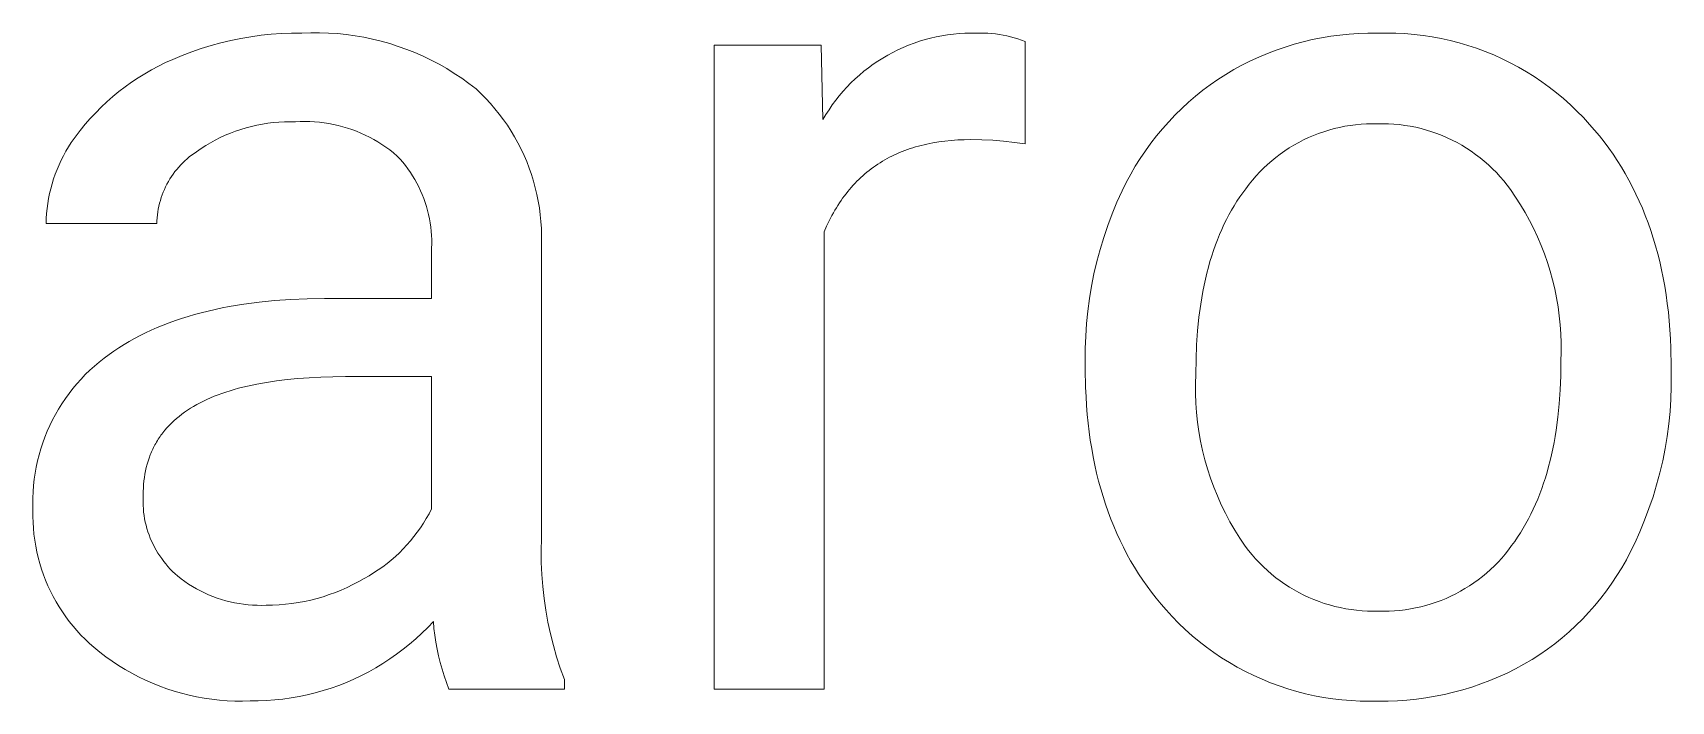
# Model space of a CAD drawing. Header units: millimetres. Extents: x 0 to 4030, y 0 to 2816.
# Drawn here: x 3211.5 to 3283.7, y 382.4 to 411.8 of the extents above; entities that cross this region are included whole.
import ezdxf

# ---------------------------------------------------------------- set-up
doc = ezdxf.new("R2010")
doc.units = ezdxf.units.MM
doc.header["$MEASUREMENT"] = 0
doc.layers.add('Domyślny', color=7, linetype='Continuous', true_color=0x000000)

msp = doc.modelspace()

# ---------------------------------------------------------------- linework, layer by layer
at = {"layer": 'Domyślny', "color": 18, "lineweight": 15, "true_color": 0x000000}
for p, q in [((3220.63, 411.551), (3221.074, 411.625)), ((3221.074, 411.625), (3221.52, 411.686)), ((3221.52, 411.686), (3221.968, 411.731)), ((3221.968, 411.731), (3222.417, 411.762)), ((3222.417, 411.762), (3222.867, 411.778)), ((3222.867, 411.778), (3223.317, 411.78)), ((3223.317, 411.78), (3223.709, 411.795)), ((3223.709, 411.795), (3224.101, 411.796)), ((3224.101, 411.796), (3224.494, 411.784)), ((3224.494, 411.784), (3224.885, 411.759)), ((3224.885, 411.759), (3225.276, 411.719)), ((3225.276, 411.719), (3225.665, 411.666)), ((3225.665, 411.666), (3226.051, 411.6)), ((3226.051, 411.6), (3226.436, 411.52)), ((3251.026, 411.561), (3251.274, 411.618)), ((3251.274, 411.618), (3251.524, 411.666)), ((3251.524, 411.666), (3251.776, 411.706)), ((3251.776, 411.706), (3252.029, 411.737)), ((3252.029, 411.737), (3252.282, 411.759)), ((3252.282, 411.759), (3252.537, 411.773)), ((3252.537, 411.773), (3252.791, 411.779)), ((3252.791, 411.779), (3253.046, 411.776)), ((3253.046, 411.776), (3253.215, 411.781)), ((3253.215, 411.781), (3253.383, 411.782)), ((3253.383, 411.782), (3253.552, 411.776)), ((3253.552, 411.776), (3253.721, 411.765)), ((3253.721, 411.765), (3253.889, 411.748)), ((3253.889, 411.748), (3254.056, 411.725)), ((3254.056, 411.725), (3254.222, 411.697)), ((3254.222, 411.697), (3254.388, 411.664)), ((3254.388, 411.664), (3254.552, 411.624)), ((3254.552, 411.624), (3254.715, 411.58)), ((3254.715, 411.58), (3254.876, 411.53)), ((3267.845, 411.494), (3268.25, 411.575)), ((3268.25, 411.575), (3268.657, 411.643)), ((3268.657, 411.643), (3269.066, 411.697)), ((3269.066, 411.697), (3269.477, 411.738)), ((3269.477, 411.738), (3269.889, 411.764)), ((3269.889, 411.764), (3270.301, 411.778)), ((3270.301, 411.778), (3270.714, 411.777)), ((3270.714, 411.777), (3271.118, 411.785)), ((3271.118, 411.785), (3271.523, 411.779)), ((3271.523, 411.779), (3271.927, 411.759)), ((3271.927, 411.759), (3272.33, 411.726)), ((3272.33, 411.726), (3272.732, 411.679)), ((3272.732, 411.679), (3273.132, 411.618)), ((3273.132, 411.618), (3273.529, 411.544)), ((3218.041, 410.8), (3218.462, 410.96)), ((3218.462, 410.96), (3218.887, 411.107)), ((3218.887, 411.107), (3219.317, 411.239)), ((3219.317, 411.239), (3219.752, 411.357)), ((3219.752, 411.357), (3220.189, 411.461)), ((3220.189, 411.461), (3220.63, 411.551)), ((3226.436, 411.52), (3226.817, 411.426)), ((3226.817, 411.426), (3227.195, 411.32)), ((3227.195, 411.32), (3227.568, 411.2)), ((3227.568, 411.2), (3227.938, 411.068)), ((3227.938, 411.068), (3228.302, 410.922)), ((3228.302, 410.922), (3228.662, 410.765)), ((3241.491, 382.895), (3241.491, 411.252)), ((3241.491, 411.252), (3246.201, 411.252)), ((3246.201, 411.252), (3246.282, 407.978)), ((3249.137, 410.815), (3249.361, 410.936)), ((3249.361, 410.936), (3249.589, 411.049)), ((3249.589, 411.049), (3249.821, 411.154)), ((3249.821, 411.154), (3250.056, 411.252)), ((3250.056, 411.252), (3250.295, 411.342)), ((3250.295, 411.342), (3250.536, 411.423)), ((3250.536, 411.423), (3250.78, 411.496)), ((3250.78, 411.496), (3251.026, 411.561)), ((3254.876, 411.53), (3255.036, 411.474)), ((3255.036, 411.474), (3255.193, 411.413)), ((3255.193, 411.413), (3255.193, 406.904)), ((3265.493, 410.729), (3265.874, 410.888)), ((3265.874, 410.888), (3266.26, 411.036)), ((3266.26, 411.036), (3266.65, 411.17)), ((3266.65, 411.17), (3267.045, 411.291)), ((3267.045, 411.291), (3267.443, 411.399)), ((3267.443, 411.399), (3267.845, 411.494)), ((3273.529, 411.544), (3273.924, 411.456)), ((3273.924, 411.456), (3274.316, 411.355)), ((3274.316, 411.355), (3274.704, 411.241)), ((3274.704, 411.241), (3275.088, 411.113)), ((3275.088, 411.113), (3275.467, 410.973)), ((3275.467, 410.973), (3275.841, 410.82)), ((3216.395, 409.995), (3216.695, 410.168)), ((3216.695, 410.168), (3217, 410.331)), ((3217, 410.331), (3217.311, 410.483)), ((3217.311, 410.483), (3217.626, 410.626)), ((3217.626, 410.626), (3218.041, 410.8)), ((3228.662, 410.765), (3229.015, 410.594)), ((3229.015, 410.594), (3229.363, 410.412)), ((3229.363, 410.412), (3229.704, 410.217)), ((3229.704, 410.217), (3230.037, 410.011)), ((3248.085, 410.101), (3248.285, 410.258)), ((3248.285, 410.258), (3248.491, 410.408)), ((3248.491, 410.408), (3248.702, 410.551)), ((3248.702, 410.551), (3248.917, 410.686)), ((3248.917, 410.686), (3249.137, 410.815)), ((3264.031, 409.965), (3264.387, 410.174)), ((3264.387, 410.174), (3264.749, 410.371)), ((3264.749, 410.371), (3265.118, 410.556)), ((3265.118, 410.556), (3265.493, 410.729)), ((3275.841, 410.82), (3276.21, 410.654)), ((3276.21, 410.654), (3276.573, 410.476)), ((3276.573, 410.476), (3276.93, 410.286)), ((3276.93, 410.286), (3277.28, 410.083)), ((3215.256, 409.208), (3215.531, 409.419)), ((3215.531, 409.419), (3215.812, 409.62)), ((3215.812, 409.62), (3216.1, 409.812)), ((3216.1, 409.812), (3216.395, 409.995)), ((3230.037, 410.011), (3230.364, 409.793)), ((3230.364, 409.793), (3230.683, 409.564)), ((3230.683, 409.564), (3230.993, 409.324)), ((3247.168, 409.22), (3247.339, 409.408)), ((3247.339, 409.408), (3247.516, 409.591)), ((3247.516, 409.591), (3247.7, 409.767)), ((3247.7, 409.767), (3247.89, 409.937)), ((3247.89, 409.937), (3248.085, 410.101)), ((3263.024, 409.263), (3263.352, 409.508)), ((3263.352, 409.508), (3263.687, 409.742)), ((3263.687, 409.742), (3264.031, 409.965)), ((3277.28, 410.083), (3277.623, 409.869)), ((3277.623, 409.869), (3277.959, 409.643)), ((3277.959, 409.643), (3278.287, 409.406)), ((3214.475, 408.524), (3214.728, 408.761)), ((3214.728, 408.761), (3214.988, 408.989)), ((3214.988, 408.989), (3215.256, 409.208)), ((3230.993, 409.324), (3231.213, 409.116)), ((3231.213, 409.116), (3231.426, 408.901)), ((3231.426, 408.901), (3231.632, 408.678)), ((3246.693, 408.621), (3246.845, 408.826)), ((3246.845, 408.826), (3247.003, 409.025)), ((3247.003, 409.025), (3247.168, 409.22)), ((3262.093, 408.463), (3262.395, 408.74)), ((3262.395, 408.74), (3262.705, 409.007)), ((3262.705, 409.007), (3263.024, 409.263)), ((3278.287, 409.406), (3278.606, 409.158)), ((3278.606, 409.158), (3278.917, 408.9)), ((3278.917, 408.9), (3279.219, 408.631)), ((3213.766, 407.766), (3213.994, 408.027)), ((3213.994, 408.027), (3214.231, 408.279)), ((3214.231, 408.279), (3214.475, 408.524)), ((3231.632, 408.678), (3231.829, 408.449)), ((3231.829, 408.449), (3232.019, 408.213)), ((3232.019, 408.213), (3232.201, 407.971)), ((3232.201, 407.971), (3232.374, 407.722)), ((3246.282, 407.978), (3246.412, 408.197)), ((3246.412, 408.197), (3246.549, 408.411)), ((3246.549, 408.411), (3246.693, 408.621)), ((3261.519, 407.88), (3261.802, 408.177)), ((3261.802, 408.177), (3262.093, 408.463)), ((3279.219, 408.631), (3279.512, 408.352)), ((3279.512, 408.352), (3279.795, 408.063)), ((3279.795, 408.063), (3280.068, 407.764)), ((3213.277, 407.144), (3213.409, 407.324)), ((3213.409, 407.324), (3213.546, 407.499)), ((3213.546, 407.499), (3213.766, 407.766)), ((3219.943, 407.284), (3219.721, 407.182)), ((3220.168, 407.379), (3219.943, 407.284)), ((3220.397, 407.466), (3220.168, 407.379)), ((3220.628, 407.544), (3220.397, 407.466)), ((3220.861, 407.615), (3220.628, 407.544)), ((3221.098, 407.677), (3220.861, 407.615)), ((3221.336, 407.731), (3221.098, 407.677)), ((3221.576, 407.777), (3221.336, 407.731)), ((3221.817, 407.814), (3221.576, 407.777)), ((3222.059, 407.843), (3221.817, 407.814)), ((3222.303, 407.864), (3222.059, 407.843)), ((3222.546, 407.876), (3222.303, 407.864)), ((3222.791, 407.879), (3222.546, 407.876)), ((3223.035, 407.874), (3222.791, 407.879)), ((3223.245, 407.885), (3223.035, 407.874)), ((3223.456, 407.889), (3223.245, 407.885)), ((3223.667, 407.885), (3223.456, 407.889)), ((3223.878, 407.874), (3223.667, 407.885)), ((3224.088, 407.856), (3223.878, 407.874)), ((3224.297, 407.831), (3224.088, 407.856)), ((3224.506, 407.799), (3224.297, 407.831)), ((3224.713, 407.76), (3224.506, 407.799)), ((3224.919, 407.713), (3224.713, 407.76)), ((3225.123, 407.66), (3224.919, 407.713)), ((3225.325, 407.6), (3225.123, 407.66)), ((3225.525, 407.533), (3225.325, 407.6)), ((3225.722, 407.459), (3225.525, 407.533)), ((3225.917, 407.379), (3225.722, 407.459)), ((3226.109, 407.292), (3225.917, 407.379)), ((3226.298, 407.198), (3226.109, 407.292)), ((3232.374, 407.722), (3232.539, 407.468)), ((3232.539, 407.468), (3232.694, 407.209)), ((3260.735, 406.937), (3260.986, 407.26)), ((3260.986, 407.26), (3261.247, 407.575)), ((3261.247, 407.575), (3261.519, 407.88)), ((3267.901, 407.274), (3267.68, 407.179)), ((3268.124, 407.361), (3267.901, 407.274)), ((3268.351, 407.44), (3268.124, 407.361)), ((3268.58, 407.512), (3268.351, 407.44)), ((3268.812, 407.576), (3268.58, 407.512)), ((3269.045, 407.631), (3268.812, 407.576)), ((3269.28, 407.679), (3269.045, 407.631)), ((3269.517, 407.718), (3269.28, 407.679)), ((3269.755, 407.749), (3269.517, 407.718)), ((3269.994, 407.772), (3269.755, 407.749)), ((3270.234, 407.787), (3269.994, 407.772)), ((3270.474, 407.793), (3270.234, 407.787)), ((3270.714, 407.791), (3270.474, 407.793)), ((3270.957, 407.794), (3270.714, 407.791)), ((3271.2, 407.788), (3270.957, 407.794)), ((3271.443, 407.774), (3271.2, 407.788)), ((3271.685, 407.752), (3271.443, 407.774)), ((3271.926, 407.721), (3271.685, 407.752)), ((3272.166, 407.681), (3271.926, 407.721)), ((3272.405, 407.634), (3272.166, 407.681)), ((3272.642, 407.578), (3272.405, 407.634)), ((3272.876, 407.513), (3272.642, 407.578)), ((3273.108, 407.441), (3272.876, 407.513)), ((3273.338, 407.361), (3273.108, 407.441)), ((3273.564, 407.272), (3273.338, 407.361)), ((3273.788, 407.176), (3273.564, 407.272)), ((3280.068, 407.764), (3280.289, 407.511)), ((3280.289, 407.511), (3280.502, 407.253)), ((3280.502, 407.253), (3280.709, 406.99)), ((3212.811, 406.385), (3212.918, 406.581)), ((3212.918, 406.581), (3213.031, 406.772)), ((3213.031, 406.772), (3213.151, 406.96)), ((3213.151, 406.96), (3213.277, 407.144)), ((3218.673, 406.559), (3218.565, 406.486)), ((3218.874, 406.698), (3218.673, 406.559)), ((3219.079, 406.83), (3218.874, 406.698)), ((3219.289, 406.955), (3219.079, 406.83)), ((3219.503, 407.072), (3219.289, 406.955)), ((3219.721, 407.182), (3219.503, 407.072)), ((3226.484, 407.098), (3226.298, 407.198)), ((3226.666, 406.992), (3226.484, 407.098)), ((3226.845, 406.879), (3226.666, 406.992)), ((3227.019, 406.761), (3226.845, 406.879)), ((3227.19, 406.637), (3227.019, 406.761)), ((3227.356, 406.507), (3227.19, 406.637)), ((3232.694, 407.209), (3232.841, 406.944)), ((3232.841, 406.944), (3232.979, 406.674)), ((3232.979, 406.674), (3233.108, 406.4)), ((3249.657, 406.52), (3249.545, 406.471)), ((3249.771, 406.567), (3249.657, 406.52)), ((3249.886, 406.611), (3249.771, 406.567)), ((3250.003, 406.654), (3249.886, 406.611)), ((3250.122, 406.695), (3250.003, 406.654)), ((3250.242, 406.734), (3250.122, 406.695)), ((3250.363, 406.77), (3250.242, 406.734)), ((3250.486, 406.805), (3250.363, 406.77)), ((3250.61, 406.838), (3250.486, 406.805)), ((3250.736, 406.869), (3250.61, 406.838)), ((3250.864, 406.897), (3250.736, 406.869)), ((3251.123, 406.949), (3250.864, 406.897)), ((3251.388, 406.993), (3251.123, 406.949)), ((3251.659, 407.028), (3251.388, 406.993)), ((3251.937, 407.056), (3251.659, 407.028)), ((3252.22, 407.076), (3251.937, 407.056)), ((3252.509, 407.088), (3252.22, 407.076)), ((3252.804, 407.092), (3252.509, 407.088)), ((3253.284, 407.085), (3252.804, 407.092)), ((3253.763, 407.063), (3253.284, 407.085)), ((3254.242, 407.026), (3253.763, 407.063)), ((3254.718, 406.973), (3254.242, 407.026)), ((3255.193, 406.904), (3254.718, 406.973)), ((3260.266, 406.266), (3260.495, 406.605)), ((3260.495, 406.605), (3260.735, 406.937)), ((3266.634, 406.594), (3266.437, 406.455)), ((3266.834, 406.725), (3266.634, 406.594)), ((3267.04, 406.849), (3266.834, 406.725)), ((3267.249, 406.967), (3267.04, 406.849)), ((3267.463, 407.076), (3267.249, 406.967)), ((3267.68, 407.179), (3267.463, 407.076)), ((3274.008, 407.072), (3273.788, 407.176)), ((3274.224, 406.961), (3274.008, 407.072)), ((3274.436, 406.842), (3274.224, 406.961)), ((3274.643, 406.715), (3274.436, 406.842)), ((3274.847, 406.582), (3274.643, 406.715)), ((3275.045, 406.441), (3274.847, 406.582)), ((3280.709, 406.99), (3280.909, 406.721)), ((3280.909, 406.721), (3281.101, 406.448)), ((3212.53, 405.779), (3212.617, 405.984)), ((3212.617, 405.984), (3212.711, 406.186)), ((3212.711, 406.186), (3212.811, 406.385)), ((3217.889, 405.882), (3217.805, 405.784)), ((3217.977, 405.978), (3217.889, 405.882)), ((3218.068, 406.071), (3217.977, 405.978)), ((3218.161, 406.161), (3218.068, 406.071)), ((3218.258, 406.247), (3218.161, 406.161)), ((3218.358, 406.33), (3218.258, 406.247)), ((3218.46, 406.41), (3218.358, 406.33)), ((3218.565, 406.486), (3218.46, 406.41)), ((3227.517, 406.371), (3227.356, 406.507)), ((3227.643, 406.235), (3227.517, 406.371)), ((3227.764, 406.095), (3227.643, 406.235)), ((3227.881, 405.951), (3227.764, 406.095)), ((3227.992, 405.803), (3227.881, 405.951)), ((3228.098, 405.651), (3227.992, 405.803)), ((3233.108, 406.4), (3233.227, 406.122)), ((3233.227, 406.122), (3233.336, 405.839)), ((3233.336, 405.839), (3233.436, 405.554)), ((3248.407, 405.805), (3248.313, 405.733)), ((3248.503, 405.876), (3248.407, 405.805)), ((3248.601, 405.944), (3248.503, 405.876)), ((3248.7, 406.011), (3248.601, 405.944)), ((3248.8, 406.075), (3248.7, 406.011)), ((3248.902, 406.138), (3248.8, 406.075)), ((3249.005, 406.198), (3248.902, 406.138)), ((3249.11, 406.257), (3249.005, 406.198)), ((3249.216, 406.314), (3249.11, 406.257)), ((3249.324, 406.368), (3249.216, 406.314)), ((3249.434, 406.421), (3249.324, 406.368)), ((3249.545, 406.471), (3249.434, 406.421)), ((3259.843, 405.566), (3260.048, 405.92)), ((3260.048, 405.92), (3260.266, 406.266)), ((3265.703, 405.837), (3265.533, 405.668)), ((3265.878, 406.001), (3265.703, 405.837)), ((3266.059, 406.159), (3265.878, 406.001)), ((3266.246, 406.311), (3266.059, 406.159)), ((3266.437, 406.455), (3266.246, 406.311)), ((3275.239, 406.294), (3275.045, 406.441)), ((3275.427, 406.14), (3275.239, 406.294)), ((3275.61, 405.979), (3275.427, 406.14)), ((3275.787, 405.813), (3275.61, 405.979)), ((3275.958, 405.64), (3275.787, 405.813)), ((3281.101, 406.448), (3281.287, 406.169)), ((3281.287, 406.169), (3281.466, 405.884)), ((3281.466, 405.884), (3281.638, 405.595)), ((3212.252, 404.933), (3212.311, 405.148)), ((3212.311, 405.148), (3212.377, 405.361)), ((3212.377, 405.361), (3212.45, 405.571)), ((3212.45, 405.571), (3212.53, 405.779)), ((3217.374, 405.137), (3217.315, 405.021)), ((3217.436, 405.25), (3217.374, 405.137)), ((3217.503, 405.362), (3217.436, 405.25)), ((3217.573, 405.471), (3217.503, 405.362)), ((3217.647, 405.578), (3217.573, 405.471)), ((3217.724, 405.682), (3217.647, 405.578)), ((3217.805, 405.784), (3217.724, 405.682)), ((3228.2, 405.496), (3228.098, 405.651)), ((3228.296, 405.337), (3228.2, 405.496)), ((3228.386, 405.175), (3228.296, 405.337)), ((3228.471, 405.011), (3228.386, 405.175)), ((3233.436, 405.554), (3233.526, 405.264)), ((3233.526, 405.264), (3233.605, 404.972)), ((3247.613, 405.082), (3247.532, 404.991)), ((3247.695, 405.17), (3247.613, 405.082)), ((3247.779, 405.256), (3247.695, 405.17)), ((3247.864, 405.341), (3247.779, 405.256)), ((3247.951, 405.423), (3247.864, 405.341)), ((3248.039, 405.503), (3247.951, 405.423)), ((3248.129, 405.582), (3248.039, 405.503)), ((3248.22, 405.658), (3248.129, 405.582)), ((3248.313, 405.733), (3248.22, 405.658)), ((3259.468, 404.839), (3259.649, 405.205)), ((3259.649, 405.205), (3259.843, 405.566)), ((3265.061, 405.124), (3264.916, 404.933)), ((3265.212, 405.311), (3265.061, 405.124)), ((3265.37, 405.492), (3265.212, 405.311)), ((3265.533, 405.668), (3265.37, 405.492)), ((3276.123, 405.461), (3275.958, 405.64)), ((3276.281, 405.277), (3276.123, 405.461)), ((3276.433, 405.087), (3276.281, 405.277)), ((3276.579, 404.892), (3276.433, 405.087)), ((3281.638, 405.595), (3281.803, 405.301)), ((3281.803, 405.301), (3281.961, 405.001)), ((3212.119, 404.279), (3212.156, 404.499)), ((3212.156, 404.499), (3212.2, 404.717)), ((3212.2, 404.717), (3212.252, 404.933)), ((3217.081, 404.416), (3217.047, 404.291)), ((3217.12, 404.54), (3217.081, 404.416)), ((3217.162, 404.663), (3217.12, 404.54)), ((3217.209, 404.784), (3217.162, 404.663)), ((3217.26, 404.903), (3217.209, 404.784)), ((3217.315, 405.021), (3217.26, 404.903)), ((3228.55, 404.843), (3228.471, 405.011)), ((3228.624, 404.673), (3228.55, 404.843)), ((3228.692, 404.5), (3228.624, 404.673)), ((3228.754, 404.326), (3228.692, 404.5)), ((3233.605, 404.972), (3233.675, 404.678)), ((3233.675, 404.678), (3233.735, 404.381)), ((3233.735, 404.381), (3233.785, 404.082)), ((3247.079, 404.407), (3247.008, 404.303)), ((3247.15, 404.51), (3247.079, 404.407)), ((3247.224, 404.61), (3247.15, 404.51)), ((3247.298, 404.708), (3247.224, 404.61)), ((3247.375, 404.805), (3247.298, 404.708)), ((3247.452, 404.899), (3247.375, 404.805)), ((3247.532, 404.991), (3247.452, 404.899)), ((3259.239, 404.335), (3259.468, 404.839)), ((3264.524, 404.378), (3264.402, 404.184)), ((3264.651, 404.568), (3264.524, 404.378)), ((3264.781, 404.753), (3264.651, 404.568)), ((3264.916, 404.933), (3264.781, 404.753)), ((3276.807, 404.562), (3276.579, 404.892)), ((3277.023, 404.224), (3276.807, 404.562)), ((3281.961, 405.001), (3282.112, 404.696)), ((3282.112, 404.696), (3282.256, 404.386)), ((3282.256, 404.386), (3282.393, 404.071)), ((3212.051, 403.614), (3212.066, 403.837)), ((3212.066, 403.837), (3212.089, 404.058)), ((3212.089, 404.058), (3212.119, 404.279)), ((3216.941, 403.651), (3216.932, 403.522)), ((3216.953, 403.78), (3216.941, 403.651)), ((3216.97, 403.909), (3216.953, 403.78)), ((3216.992, 404.037), (3216.97, 403.909)), ((3217.017, 404.164), (3216.992, 404.037)), ((3217.047, 404.291), (3217.017, 404.164)), ((3228.81, 404.149), (3228.754, 404.326)), ((3228.86, 403.971), (3228.81, 404.149)), ((3228.904, 403.791), (3228.86, 403.971)), ((3228.942, 403.609), (3228.904, 403.791)), ((3233.785, 404.082), (3233.824, 403.782)), ((3233.824, 403.782), (3233.853, 403.481)), ((3246.68, 403.752), (3246.559, 403.518)), ((3246.743, 403.866), (3246.68, 403.752)), ((3246.807, 403.979), (3246.743, 403.866)), ((3246.872, 404.089), (3246.807, 403.979)), ((3246.94, 404.197), (3246.872, 404.089)), ((3247.008, 404.303), (3246.94, 404.197)), ((3258.831, 403.307), (3259.026, 403.824)), ((3259.026, 403.824), (3259.239, 404.335)), ((3264.17, 403.78), (3264.061, 403.571)), ((3264.284, 403.985), (3264.17, 403.78)), ((3264.402, 404.184), (3264.284, 403.985)), ((3277.228, 403.879), (3277.023, 404.224)), ((3277.422, 403.528), (3277.228, 403.879)), ((3282.393, 404.071), (3282.523, 403.75)), ((3282.523, 403.75), (3282.646, 403.425)), ((3212.043, 403.392), (3212.051, 403.614)), ((3216.928, 403.392), (3212.043, 403.392)), ((3216.932, 403.522), (3216.928, 403.392)), ((3228.974, 403.427), (3228.942, 403.609)), ((3228.999, 403.243), (3228.974, 403.427)), ((3229.019, 403.059), (3228.999, 403.243)), ((3229.032, 402.874), (3229.019, 403.059)), ((3233.853, 403.481), (3233.872, 403.179)), ((3233.872, 403.179), (3233.881, 402.876)), ((3246.444, 403.276), (3246.336, 403.025)), ((3246.336, 403.025), (3246.336, 382.895)), ((3246.559, 403.518), (3246.444, 403.276)), ((3258.653, 402.783), (3258.831, 403.307)), ((3263.758, 402.915), (3263.665, 402.686)), ((3263.854, 403.138), (3263.758, 402.915)), ((3263.955, 403.357), (3263.854, 403.138)), ((3264.061, 403.571), (3263.955, 403.357)), ((3277.603, 403.17), (3277.422, 403.528)), ((3277.773, 402.806), (3277.603, 403.17)), ((3282.646, 403.425), (3282.762, 403.094)), ((3282.762, 403.094), (3282.872, 402.758)), ((3229.039, 402.689), (3229.032, 402.874)), ((3229.034, 402.318), (3229.039, 402.503)), ((3229.034, 400.09), (3229.034, 402.318)), ((3229.039, 402.503), (3229.039, 402.689)), ((3233.881, 402.876), (3233.879, 402.573)), ((3233.879, 402.573), (3233.879, 389.528)), ((3258.348, 401.72), (3258.492, 402.254)), ((3258.492, 402.254), (3258.653, 402.783)), ((3263.493, 402.214), (3263.414, 401.971)), ((3263.577, 402.453), (3263.493, 402.214)), ((3263.665, 402.686), (3263.577, 402.453)), ((3277.931, 402.437), (3277.773, 402.806)), ((3278.076, 402.063), (3277.931, 402.437)), ((3282.872, 402.758), (3282.974, 402.417)), ((3282.974, 402.417), (3283.069, 402.07)), ((3258.222, 401.181), (3258.348, 401.72)), ((3263.267, 401.47), (3263.201, 401.212)), ((3263.338, 401.723), (3263.267, 401.47)), ((3263.414, 401.971), (3263.338, 401.723)), ((3278.208, 401.685), (3278.076, 402.063)), ((3278.328, 401.302), (3278.208, 401.685)), ((3283.069, 402.07), (3283.157, 401.719)), ((3283.157, 401.719), (3283.238, 401.362)), ((3258.114, 400.639), (3258.222, 401.181)), ((3263.138, 400.949), (3263.08, 400.682)), ((3263.201, 401.212), (3263.138, 400.949)), ((3278.435, 400.915), (3278.328, 401.302)), ((3278.529, 400.525), (3278.435, 400.915)), ((3283.238, 401.362), (3283.312, 401)), ((3283.312, 401), (3283.379, 400.633)), ((3222.117, 400.003), (3222.827, 400.051)), ((3222.827, 400.051), (3223.558, 400.081)), ((3223.558, 400.081), (3224.31, 400.09)), ((3224.31, 400.09), (3229.034, 400.09)), ((3257.952, 399.545), (3258.024, 400.093)), ((3258.024, 400.093), (3258.114, 400.639)), ((3262.977, 400.132), (3262.931, 399.85)), ((3263.026, 400.409), (3262.977, 400.132)), ((3263.08, 400.682), (3263.026, 400.409)), ((3278.61, 400.132), (3278.529, 400.525)), ((3278.678, 399.737), (3278.61, 400.132)), ((3283.379, 400.633), (3283.439, 400.26)), ((3283.439, 400.26), (3283.492, 399.883)), ((3218.02, 399.219), (3218.304, 399.308)), ((3218.304, 399.308), (3218.592, 399.392)), ((3218.592, 399.392), (3218.886, 399.471)), ((3218.886, 399.471), (3219.185, 399.546)), ((3219.185, 399.546), (3219.49, 399.616)), ((3219.49, 399.616), (3219.8, 399.681)), ((3219.8, 399.681), (3220.115, 399.741)), ((3220.115, 399.741), (3220.761, 399.848)), ((3220.761, 399.848), (3221.429, 399.935)), ((3221.429, 399.935), (3222.117, 400.003)), ((3257.897, 398.994), (3257.952, 399.545)), ((3262.931, 399.85), (3262.854, 399.271)), ((3278.733, 399.339), (3278.678, 399.737)), ((3278.774, 398.94), (3278.733, 399.339)), ((3283.492, 399.883), (3283.538, 399.5)), ((3283.538, 399.5), (3283.577, 399.112)), ((3216.186, 398.464), (3216.432, 398.586)), ((3216.432, 398.586), (3216.683, 398.703)), ((3216.683, 398.703), (3216.94, 398.816)), ((3216.94, 398.816), (3217.202, 398.924)), ((3217.202, 398.924), (3217.469, 399.027)), ((3217.469, 399.027), (3217.742, 399.125)), ((3217.742, 399.125), (3218.02, 399.219)), ((3257.861, 398.442), (3257.897, 398.994)), ((3262.793, 398.672), (3262.75, 398.054)), ((3262.854, 399.271), (3262.793, 398.672)), ((3278.803, 398.54), (3278.774, 398.94)), ((3283.577, 399.112), (3283.608, 398.719)), ((3283.608, 398.719), (3283.633, 398.321)), ((3215.035, 397.784), (3215.255, 397.93)), ((3215.255, 397.93), (3215.48, 398.07)), ((3215.48, 398.07), (3215.71, 398.206)), ((3215.71, 398.206), (3215.945, 398.337)), ((3215.945, 398.337), (3216.186, 398.464)), ((3257.843, 397.89), (3257.861, 398.442)), ((3257.844, 397.336), (3257.843, 397.89)), ((3262.75, 398.054), (3262.724, 397.416)), ((3278.817, 398.139), (3278.803, 398.54)), ((3278.819, 397.738), (3278.817, 398.139)), ((3283.633, 398.321), (3283.651, 397.917)), ((3283.651, 397.917), (3283.665, 397.095)), ((3214.175, 397.122), (3214.385, 397.3)), ((3214.385, 397.3), (3214.6, 397.471)), ((3214.6, 397.471), (3214.821, 397.634)), ((3214.821, 397.634), (3215.035, 397.784)), ((3257.844, 397.001), (3257.844, 397.336)), ((3262.724, 397.416), (3262.715, 396.759)), ((3278.798, 396.694), (3278.807, 397.336)), ((3278.807, 397.336), (3278.819, 397.738)), ((3213.402, 396.342), (3213.585, 396.547)), ((3213.585, 396.547), (3213.775, 396.745)), ((3213.775, 396.745), (3213.972, 396.937)), ((3213.972, 396.937), (3214.175, 397.122)), ((3222.201, 396.471), (3221.756, 396.404)), ((3222.663, 396.527), (3222.201, 396.471)), ((3223.142, 396.573), (3222.663, 396.527)), ((3223.639, 396.609), (3223.142, 396.573)), ((3224.154, 396.634), (3223.639, 396.609)), ((3224.686, 396.65), (3224.154, 396.634)), ((3225.236, 396.655), (3224.686, 396.65)), ((3229.034, 396.655), (3225.236, 396.655)), ((3229.034, 390.83), (3229.034, 396.655)), ((3257.858, 396.183), (3257.844, 397.001)), ((3262.715, 396.759), (3262.702, 396.338)), ((3278.773, 396.069), (3278.798, 396.694)), ((3283.665, 397.095), (3283.665, 396.759)), ((3283.665, 396.759), (3283.665, 396.211)), ((3212.743, 395.462), (3212.897, 395.691)), ((3212.897, 395.691), (3213.058, 395.913)), ((3213.058, 395.913), (3213.226, 396.13)), ((3213.226, 396.13), (3213.402, 396.342)), ((3219.295, 395.724), (3219.137, 395.654)), ((3219.458, 395.792), (3219.295, 395.724)), ((3219.626, 395.857), (3219.458, 395.792)), ((3219.798, 395.919), (3219.626, 395.857)), ((3219.974, 395.979), (3219.798, 395.919)), ((3220.154, 396.037), (3219.974, 395.979)), ((3220.339, 396.092), (3220.154, 396.037)), ((3220.529, 396.144), (3220.339, 396.092)), ((3220.722, 396.194), (3220.529, 396.144)), ((3220.92, 396.241), (3220.722, 396.194)), ((3221.33, 396.328), (3220.92, 396.241)), ((3221.756, 396.404), (3221.33, 396.328)), ((3257.875, 395.782), (3257.858, 396.183)), ((3257.899, 395.387), (3257.875, 395.782)), ((3262.702, 396.338), (3262.702, 395.915)), ((3262.702, 395.915), (3262.718, 395.494)), ((3278.73, 395.463), (3278.773, 396.069)), ((3283.665, 396.211), (3283.647, 395.663)), ((3212.332, 394.748), (3212.461, 394.991)), ((3212.461, 394.991), (3212.598, 395.229)), ((3212.598, 395.229), (3212.743, 395.462)), ((3218.024, 395.001), (3217.905, 394.908)), ((3218.148, 395.092), (3218.024, 395.001)), ((3218.276, 395.18), (3218.148, 395.092)), ((3218.409, 395.265), (3218.276, 395.18)), ((3218.546, 395.348), (3218.409, 395.265)), ((3218.687, 395.428), (3218.546, 395.348)), ((3218.832, 395.506), (3218.687, 395.428)), ((3218.982, 395.581), (3218.832, 395.506)), ((3219.137, 395.654), (3218.982, 395.581)), ((3257.93, 394.996), (3257.899, 395.387)), ((3257.968, 394.611), (3257.93, 394.996)), ((3262.718, 395.494), (3262.748, 395.073)), ((3262.748, 395.073), (3262.793, 394.653)), ((3278.671, 394.875), (3278.73, 395.463)), ((3283.611, 395.116), (3283.557, 394.571)), ((3283.647, 395.663), (3283.611, 395.116)), ((3211.996, 393.995), (3212.099, 394.25)), ((3212.099, 394.25), (3212.211, 394.501)), ((3212.211, 394.501), (3212.332, 394.748)), ((3217.28, 394.296), (3217.235, 394.241)), ((3217.373, 394.404), (3217.28, 394.296)), ((3217.471, 394.51), (3217.373, 394.404)), ((3217.573, 394.613), (3217.471, 394.51)), ((3217.679, 394.714), (3217.573, 394.613)), ((3217.79, 394.812), (3217.679, 394.714)), ((3217.905, 394.908), (3217.79, 394.812)), ((3258.013, 394.23), (3257.968, 394.611)), ((3262.793, 394.653), (3262.852, 394.235)), ((3278.55, 394.027), (3278.594, 394.305)), ((3278.594, 394.305), (3278.671, 394.875)), ((3283.557, 394.571), (3283.485, 394.027)), ((3211.815, 393.476), (3211.901, 393.737)), ((3211.901, 393.737), (3211.996, 393.995)), ((3216.78, 393.53), (3216.749, 393.467)), ((3216.812, 393.593), (3216.78, 393.53)), ((3216.845, 393.655), (3216.812, 393.593)), ((3216.879, 393.716), (3216.845, 393.655)), ((3216.914, 393.777), (3216.879, 393.716)), ((3216.95, 393.837), (3216.914, 393.777)), ((3216.988, 393.897), (3216.95, 393.837)), ((3217.026, 393.956), (3216.988, 393.897)), ((3217.066, 394.014), (3217.026, 393.956)), ((3217.107, 394.072), (3217.066, 394.014)), ((3217.148, 394.129), (3217.107, 394.072)), ((3217.191, 394.185), (3217.148, 394.129)), ((3217.235, 394.241), (3217.191, 394.185)), ((3258.065, 393.855), (3258.013, 394.23)), ((3258.124, 393.485), (3258.065, 393.855)), ((3262.852, 394.235), (3262.926, 393.819)), ((3262.926, 393.819), (3263.014, 393.407)), ((3278.448, 393.484), (3278.501, 393.753)), ((3278.501, 393.753), (3278.55, 394.027)), ((3283.485, 394.027), (3283.396, 393.487)), ((3211.613, 392.677), (3211.671, 392.946)), ((3211.671, 392.946), (3211.739, 393.212)), ((3211.739, 393.212), (3211.815, 393.476)), ((3216.541, 392.937), (3216.5, 392.798)), ((3216.586, 393.073), (3216.541, 392.937)), ((3216.636, 393.207), (3216.586, 393.073)), ((3216.663, 393.273), (3216.636, 393.207)), ((3216.69, 393.338), (3216.663, 393.273)), ((3216.719, 393.402), (3216.69, 393.338)), ((3216.749, 393.467), (3216.719, 393.402)), ((3258.19, 393.12), (3258.124, 393.485)), ((3258.263, 392.761), (3258.19, 393.12)), ((3263.014, 393.407), (3263.116, 392.997)), ((3263.116, 392.997), (3263.233, 392.592)), ((3278.263, 392.703), (3278.329, 392.959)), ((3278.329, 392.959), (3278.391, 393.219)), ((3278.391, 393.219), (3278.448, 393.484)), ((3283.288, 392.949), (3283.164, 392.415)), ((3283.396, 393.487), (3283.288, 392.949)), ((3211.494, 391.861), (3211.524, 392.135)), ((3211.524, 392.135), (3211.564, 392.407)), ((3211.564, 392.407), (3211.613, 392.677)), ((3216.379, 392.217), (3216.359, 392.066)), ((3216.402, 392.366), (3216.379, 392.217)), ((3216.431, 392.512), (3216.402, 392.366)), ((3216.463, 392.656), (3216.431, 392.512)), ((3216.5, 392.798), (3216.463, 392.656)), ((3258.343, 392.406), (3258.263, 392.761)), ((3258.429, 392.056), (3258.343, 392.406)), ((3263.233, 392.592), (3263.363, 392.19)), ((3263.363, 392.19), (3263.508, 391.794)), ((3278.04, 391.963), (3278.119, 392.205)), ((3278.119, 392.205), (3278.193, 392.452)), ((3278.193, 392.452), (3278.263, 392.703)), ((3283.164, 392.415), (3283.021, 391.886)), ((3211.461, 391.313), (3211.473, 391.587)), ((3211.473, 391.587), (3211.494, 391.861)), ((3216.324, 391.434), (3216.319, 391.286)), ((3216.327, 391.596), (3216.324, 391.434)), ((3216.333, 391.755), (3216.327, 391.596)), ((3216.344, 391.911), (3216.333, 391.755)), ((3216.359, 392.066), (3216.344, 391.911)), ((3258.523, 391.712), (3258.429, 392.056)), ((3258.624, 391.373), (3258.523, 391.712)), ((3258.731, 391.039), (3258.624, 391.373)), ((3263.508, 391.794), (3263.666, 391.402)), ((3263.666, 391.402), (3263.837, 391.017)), ((3277.779, 391.262), (3277.87, 391.491)), ((3277.87, 391.491), (3277.957, 391.725)), ((3277.957, 391.725), (3278.04, 391.963)), ((3282.862, 391.361), (3282.685, 390.843)), ((3283.021, 391.886), (3282.862, 391.361)), ((3211.459, 391.038), (3211.461, 391.313)), ((3211.466, 390.763), (3211.459, 391.038)), ((3211.464, 390.501), (3211.466, 390.763)), ((3216.319, 391.286), (3216.318, 391.138)), ((3216.318, 391.138), (3216.322, 390.989)), ((3216.322, 390.989), (3216.332, 390.841)), ((3216.332, 390.841), (3216.346, 390.694)), ((3216.346, 390.694), (3216.366, 390.547)), ((3228.922, 390.617), (3229.034, 390.83)), ((3258.846, 390.71), (3258.731, 391.039)), ((3258.967, 390.386), (3258.846, 390.71)), ((3263.837, 391.017), (3264.022, 390.637)), ((3264.022, 390.637), (3264.22, 390.264)), ((3277.48, 390.602), (3277.584, 390.818)), ((3277.584, 390.818), (3277.684, 391.038)), ((3277.684, 391.038), (3277.779, 391.262)), ((3282.685, 390.843), (3282.492, 390.33)), ((3211.472, 390.239), (3211.464, 390.501)), ((3211.488, 389.977), (3211.472, 390.239)), ((3211.513, 389.716), (3211.488, 389.977)), ((3216.366, 390.547), (3216.39, 390.4)), ((3216.39, 390.4), (3216.419, 390.255)), ((3216.419, 390.255), (3216.454, 390.11)), ((3216.454, 390.11), (3216.493, 389.967)), ((3216.493, 389.967), (3216.537, 389.826)), ((3228.405, 389.807), (3228.545, 390.003)), ((3228.545, 390.003), (3228.677, 390.204)), ((3228.677, 390.204), (3228.803, 390.408)), ((3228.803, 390.408), (3228.922, 390.617)), ((3259.096, 390.067), (3258.967, 390.386)), ((3259.231, 389.754), (3259.096, 390.067)), ((3264.22, 390.264), (3264.431, 389.899)), ((3277.021, 389.784), (3277.142, 389.982)), ((3277.142, 389.982), (3277.259, 390.184)), ((3277.259, 390.184), (3277.371, 390.391)), ((3277.371, 390.391), (3277.48, 390.602)), ((3282.492, 390.33), (3282.281, 389.823)), ((3211.547, 389.456), (3211.513, 389.716)), ((3211.589, 389.197), (3211.547, 389.456)), ((3211.641, 388.94), (3211.589, 389.197)), ((3216.537, 389.826), (3216.586, 389.686)), ((3216.586, 389.686), (3216.639, 389.547)), ((3216.639, 389.547), (3216.697, 389.411)), ((3216.697, 389.411), (3216.76, 389.276)), ((3216.76, 389.276), (3216.827, 389.144)), ((3227.784, 389.074), (3227.949, 389.249)), ((3227.949, 389.249), (3228.107, 389.43)), ((3228.107, 389.43), (3228.259, 389.616)), ((3228.259, 389.616), (3228.405, 389.807)), ((3233.879, 389.528), (3233.866, 389)), ((3259.373, 389.445), (3259.231, 389.754)), ((3259.523, 389.142), (3259.373, 389.445)), ((3264.431, 389.899), (3264.654, 389.54)), ((3264.654, 389.54), (3264.89, 389.19)), ((3276.492, 389.029), (3276.633, 389.217)), ((3276.633, 389.217), (3276.766, 389.402)), ((3276.766, 389.402), (3276.896, 389.591)), ((3276.896, 389.591), (3277.021, 389.784)), ((3282.054, 389.324), (3281.877, 388.957)), ((3282.281, 389.823), (3282.054, 389.324)), ((3211.701, 388.685), (3211.641, 388.94)), ((3211.77, 388.432), (3211.701, 388.685)), ((3216.827, 389.144), (3216.899, 389.014)), ((3216.899, 389.014), (3216.975, 388.887)), ((3216.975, 388.887), (3217.056, 388.763)), ((3217.056, 388.763), (3217.14, 388.641)), ((3217.14, 388.641), (3217.229, 388.522)), ((3217.229, 388.522), (3217.322, 388.406)), ((3227.071, 388.43), (3227.257, 388.582)), ((3227.257, 388.582), (3227.438, 388.74)), ((3227.438, 388.74), (3227.614, 388.904)), ((3227.614, 388.904), (3227.784, 389.074)), ((3233.866, 389), (3233.871, 388.472)), ((3233.871, 388.472), (3233.894, 387.945)), ((3259.679, 388.843), (3259.523, 389.142)), ((3259.842, 388.55), (3259.679, 388.843)), ((3260.013, 388.262), (3259.842, 388.55)), ((3264.89, 389.19), (3265.037, 388.997)), ((3265.037, 388.997), (3265.191, 388.809)), ((3265.191, 388.809), (3265.351, 388.627)), ((3265.351, 388.627), (3265.518, 388.45)), ((3275.87, 388.327), (3276.035, 388.494)), ((3276.035, 388.494), (3276.193, 388.667)), ((3276.193, 388.667), (3276.346, 388.846)), ((3276.346, 388.846), (3276.492, 389.029)), ((3281.688, 388.596), (3281.486, 388.242)), ((3281.877, 388.957), (3281.688, 388.596)), ((3211.847, 388.182), (3211.77, 388.432)), ((3211.933, 387.934), (3211.847, 388.182)), ((3212.027, 387.689), (3211.933, 387.934)), ((3217.322, 388.406), (3217.418, 388.293)), ((3217.418, 388.293), (3217.519, 388.184)), ((3217.519, 388.184), (3217.623, 388.078)), ((3217.623, 388.078), (3217.73, 387.976)), ((3217.73, 387.976), (3217.841, 387.878)), ((3217.841, 387.878), (3217.999, 387.754)), ((3217.999, 387.754), (3218.161, 387.637)), ((3225.822, 387.63), (3226.068, 387.77)), ((3226.068, 387.77), (3226.277, 387.889)), ((3226.277, 387.889), (3226.482, 388.014)), ((3226.482, 388.014), (3226.683, 388.146)), ((3226.683, 388.146), (3226.879, 388.285)), ((3226.879, 388.285), (3227.071, 388.43)), ((3233.894, 387.945), (3233.934, 387.418)), ((3260.19, 387.978), (3260.013, 388.262)), ((3260.374, 387.7), (3260.19, 387.978)), ((3265.518, 388.45), (3265.69, 388.28)), ((3265.69, 388.28), (3265.868, 388.115)), ((3265.868, 388.115), (3266.052, 387.956)), ((3266.052, 387.956), (3266.241, 387.804)), ((3266.241, 387.804), (3266.436, 387.659)), ((3275.159, 387.715), (3275.345, 387.859)), ((3275.345, 387.859), (3275.525, 388.009)), ((3275.525, 388.009), (3275.7, 388.165)), ((3275.7, 388.165), (3275.87, 388.327)), ((3281.272, 387.894), (3281.046, 387.555)), ((3281.486, 388.242), (3281.272, 387.894)), ((3212.13, 387.448), (3212.027, 387.689)), ((3212.241, 387.21), (3212.13, 387.448)), ((3212.36, 386.977), (3212.241, 387.21)), ((3218.161, 387.637), (3218.326, 387.525)), ((3218.326, 387.525), (3218.496, 387.418)), ((3218.496, 387.418), (3218.669, 387.318)), ((3218.669, 387.318), (3218.846, 387.223)), ((3218.846, 387.223), (3219.025, 387.135)), ((3219.025, 387.135), (3219.208, 387.053)), ((3219.208, 387.053), (3219.393, 386.978)), ((3224.259, 386.967), (3224.528, 387.056)), ((3224.528, 387.056), (3224.794, 387.153)), ((3224.794, 387.153), (3225.057, 387.259)), ((3225.057, 387.259), (3225.316, 387.374)), ((3225.316, 387.374), (3225.571, 387.498)), ((3225.571, 387.498), (3225.822, 387.63)), ((3233.934, 387.418), (3233.993, 386.893)), ((3260.565, 387.427), (3260.374, 387.7)), ((3260.764, 387.159), (3260.565, 387.427)), ((3260.969, 386.896), (3260.764, 387.159)), ((3266.436, 387.659), (3266.635, 387.52)), ((3266.635, 387.52), (3266.839, 387.388)), ((3266.839, 387.388), (3267.047, 387.264)), ((3267.047, 387.264), (3267.26, 387.146)), ((3267.26, 387.146), (3267.476, 387.036)), ((3267.476, 387.036), (3267.696, 386.934)), ((3273.955, 386.99), (3274.166, 387.094)), ((3274.166, 387.094), (3274.373, 387.205)), ((3274.373, 387.205), (3274.576, 387.322)), ((3274.576, 387.322), (3274.775, 387.447)), ((3274.775, 387.447), (3274.969, 387.578)), ((3274.969, 387.578), (3275.159, 387.715)), ((3280.809, 387.223), (3280.561, 386.899)), ((3281.046, 387.555), (3280.809, 387.223)), ((3212.486, 386.747), (3212.36, 386.977)), ((3212.621, 386.522), (3212.486, 386.747)), ((3212.763, 386.302), (3212.621, 386.522)), ((3219.393, 386.978), (3219.581, 386.908)), ((3219.581, 386.908), (3219.771, 386.846)), ((3219.771, 386.846), (3219.963, 386.789)), ((3219.963, 386.789), (3220.157, 386.74)), ((3220.157, 386.74), (3220.353, 386.697)), ((3220.353, 386.697), (3220.55, 386.661)), ((3220.55, 386.661), (3220.748, 386.632)), ((3220.748, 386.632), (3220.947, 386.61)), ((3220.947, 386.61), (3221.146, 386.594)), ((3221.146, 386.594), (3221.346, 386.586)), ((3221.346, 386.586), (3221.546, 386.584)), ((3221.546, 386.584), (3221.746, 386.589)), ((3221.746, 386.589), (3222.03, 386.594)), ((3222.03, 386.594), (3222.313, 386.607)), ((3222.313, 386.607), (3222.595, 386.631)), ((3222.595, 386.631), (3222.877, 386.663)), ((3222.877, 386.663), (3223.157, 386.706)), ((3223.157, 386.706), (3223.436, 386.757)), ((3223.436, 386.757), (3223.712, 386.818)), ((3223.712, 386.818), (3223.987, 386.888)), ((3223.987, 386.888), (3224.259, 386.967)), ((3233.993, 386.893), (3234.068, 386.371)), ((3234.068, 386.371), (3234.161, 385.851)), ((3261.181, 386.638), (3260.969, 386.896)), ((3261.4, 386.385), (3261.181, 386.638)), ((3261.674, 386.087), (3261.4, 386.385)), ((3267.696, 386.934), (3267.92, 386.839)), ((3267.92, 386.839), (3268.147, 386.752)), ((3268.147, 386.752), (3268.376, 386.673)), ((3268.376, 386.673), (3268.608, 386.602)), ((3268.608, 386.602), (3268.843, 386.539)), ((3268.843, 386.539), (3269.079, 386.484)), ((3269.079, 386.484), (3269.318, 386.437)), ((3269.318, 386.437), (3269.557, 386.399)), ((3269.557, 386.399), (3269.798, 386.369)), ((3269.798, 386.369), (3270.04, 386.347)), ((3270.04, 386.347), (3270.282, 386.333)), ((3270.282, 386.333), (3270.525, 386.328)), ((3270.525, 386.328), (3270.768, 386.332)), ((3270.768, 386.332), (3271.002, 386.328)), ((3271.002, 386.328), (3271.237, 386.332)), ((3271.237, 386.332), (3271.471, 386.344)), ((3271.471, 386.344), (3271.705, 386.364)), ((3271.705, 386.364), (3271.938, 386.392)), ((3271.938, 386.392), (3272.17, 386.428)), ((3272.17, 386.428), (3272.401, 386.472)), ((3272.401, 386.472), (3272.63, 386.523)), ((3272.63, 386.523), (3272.857, 386.582)), ((3272.857, 386.582), (3273.082, 386.649)), ((3273.082, 386.649), (3273.304, 386.723)), ((3273.304, 386.723), (3273.524, 386.805)), ((3273.524, 386.805), (3273.741, 386.894)), ((3273.741, 386.894), (3273.955, 386.99)), ((3280.301, 386.584), (3280.032, 386.279)), ((3280.561, 386.899), (3280.301, 386.584)), ((3212.912, 386.086), (3212.763, 386.302)), ((3213.069, 385.876), (3212.912, 386.086)), ((3213.232, 385.671), (3213.069, 385.876)), ((3213.403, 385.472), (3213.232, 385.671)), ((3228.865, 385.615), (3228.606, 385.36)), ((3229.114, 385.878), (3228.865, 385.615)), ((3229.14, 385.572), (3229.114, 385.878)), ((3234.161, 385.851), (3234.272, 385.335)), ((3261.957, 385.797), (3261.674, 386.087)), ((3262.25, 385.518), (3261.957, 385.797)), ((3279.462, 385.696), (3279.162, 385.419)), ((3279.752, 385.982), (3279.462, 385.696)), ((3280.032, 386.279), (3279.752, 385.982)), ((3213.58, 385.279), (3213.403, 385.472)), ((3213.764, 385.092), (3213.58, 385.279)), ((3213.954, 384.911), (3213.764, 385.092)), ((3214.15, 384.737), (3213.954, 384.911)), ((3228.065, 384.877), (3227.782, 384.65)), ((3228.34, 385.114), (3228.065, 384.877)), ((3228.606, 385.36), (3228.34, 385.114)), ((3229.175, 385.267), (3229.14, 385.572)), ((3229.22, 384.964), (3229.175, 385.267)), ((3229.275, 384.661), (3229.22, 384.964)), ((3234.272, 385.335), (3234.4, 384.822)), ((3262.553, 385.249), (3262.25, 385.518)), ((3262.864, 384.99), (3262.553, 385.249)), ((3263.184, 384.742), (3262.864, 384.99)), ((3278.535, 384.897), (3278.209, 384.653)), ((3278.853, 385.153), (3278.535, 384.897)), ((3279.162, 385.419), (3278.853, 385.153)), ((3214.413, 384.523), (3214.15, 384.737)), ((3214.682, 384.318), (3214.413, 384.523)), ((3214.958, 384.122), (3214.682, 384.318)), ((3227.195, 384.224), (3226.891, 384.026)), ((3227.492, 384.432), (3227.195, 384.224)), ((3227.782, 384.65), (3227.492, 384.432)), ((3229.339, 384.361), (3229.275, 384.661)), ((3229.412, 384.063), (3229.339, 384.361)), ((3234.4, 384.822), (3234.545, 384.314)), ((3234.545, 384.314), (3234.707, 383.812)), ((3263.513, 384.505), (3263.184, 384.742)), ((3263.849, 384.279), (3263.513, 384.505)), ((3264.192, 384.064), (3263.849, 384.279)), ((3277.532, 384.198), (3277.171, 383.988)), ((3277.874, 384.419), (3277.532, 384.198)), ((3278.209, 384.653), (3277.874, 384.419)), ((3215.241, 383.936), (3214.958, 384.122)), ((3215.529, 383.759), (3215.241, 383.936)), ((3215.824, 383.592), (3215.529, 383.759)), ((3216.124, 383.435), (3215.824, 383.592)), ((3216.429, 383.288), (3216.124, 383.435)), ((3225.942, 383.495), (3225.614, 383.339)), ((3226.264, 383.661), (3225.942, 383.495)), ((3226.581, 383.838), (3226.264, 383.661)), ((3226.891, 384.026), (3226.581, 383.838)), ((3229.495, 383.768), (3229.412, 384.063)), ((3229.587, 383.475), (3229.495, 383.768)), ((3229.688, 383.185), (3229.587, 383.475)), ((3234.707, 383.812), (3234.885, 383.315)), ((3264.543, 383.862), (3264.192, 384.064)), ((3264.9, 383.672), (3264.543, 383.862)), ((3265.264, 383.493), (3264.9, 383.672)), ((3265.634, 383.328), (3265.264, 383.493)), ((3276.049, 383.431), (3275.664, 383.27)), ((3276.429, 383.604), (3276.049, 383.431)), ((3276.803, 383.79), (3276.429, 383.604)), ((3277.171, 383.988), (3276.803, 383.79)), ((3216.739, 383.152), (3216.429, 383.288)), ((3217.053, 383.026), (3216.739, 383.152)), ((3217.371, 382.911), (3217.053, 383.026)), ((3217.693, 382.806), (3217.371, 382.911)), ((3218.019, 382.713), (3217.693, 382.806)), ((3218.347, 382.63), (3218.019, 382.713)), ((3223.907, 382.732), (3223.554, 382.645)), ((3224.256, 382.83), (3223.907, 382.732)), ((3224.602, 382.94), (3224.256, 382.83)), ((3224.943, 383.062), (3224.602, 382.94)), ((3225.281, 383.195), (3224.943, 383.062)), ((3225.614, 383.339), (3225.281, 383.195)), ((3229.799, 382.899), (3229.688, 383.185)), ((3234.885, 382.899), (3229.799, 382.899)), ((3234.885, 383.315), (3234.885, 382.899)), ((3246.336, 382.895), (3241.491, 382.895)), ((3266.009, 383.174), (3265.634, 383.328)), ((3266.388, 383.034), (3266.009, 383.174)), ((3266.773, 382.907), (3266.388, 383.034)), ((3267.161, 382.793), (3266.773, 382.907)), ((3267.554, 382.692), (3267.161, 382.793)), ((3274.076, 382.757), (3273.67, 382.661)), ((3274.479, 382.866), (3274.076, 382.757)), ((3274.878, 382.987), (3274.479, 382.866)), ((3275.274, 383.123), (3274.878, 382.987)), ((3275.664, 383.27), (3275.274, 383.123)), ((3218.678, 382.559), (3218.347, 382.63)), ((3219.011, 382.499), (3218.678, 382.559)), ((3219.346, 382.45), (3219.011, 382.499)), ((3219.682, 382.412), (3219.346, 382.45)), ((3220.02, 382.386), (3219.682, 382.412)), ((3220.358, 382.371), (3220.02, 382.386)), ((3220.697, 382.367), (3220.358, 382.371)), ((3221.035, 382.375), (3220.697, 382.367)), ((3221.398, 382.377), (3221.035, 382.375)), ((3221.76, 382.392), (3221.398, 382.377)), ((3222.122, 382.418), (3221.76, 382.392)), ((3222.483, 382.457), (3222.122, 382.418)), ((3222.842, 382.508), (3222.483, 382.457)), ((3223.199, 382.57), (3222.842, 382.508)), ((3223.554, 382.645), (3223.199, 382.57)), ((3267.949, 382.604), (3267.554, 382.692)), ((3268.347, 382.53), (3267.949, 382.604)), ((3268.748, 382.47), (3268.347, 382.53)), ((3269.15, 382.423), (3268.748, 382.47)), ((3269.553, 382.39), (3269.15, 382.423)), ((3269.958, 382.37), (3269.553, 382.39)), ((3270.363, 382.364), (3269.958, 382.37)), ((3270.768, 382.373), (3270.363, 382.364)), ((3271.185, 382.373), (3270.768, 382.373)), ((3271.603, 382.387), (3271.185, 382.373)), ((3272.019, 382.414), (3271.603, 382.387)), ((3272.435, 382.456), (3272.019, 382.414)), ((3272.848, 382.511), (3272.435, 382.456)), ((3273.26, 382.579), (3272.848, 382.511)), ((3273.67, 382.661), (3273.26, 382.579))]:
    msp.add_line(p, q, dxfattribs=at)

doc.saveas('drawing.dxf')
